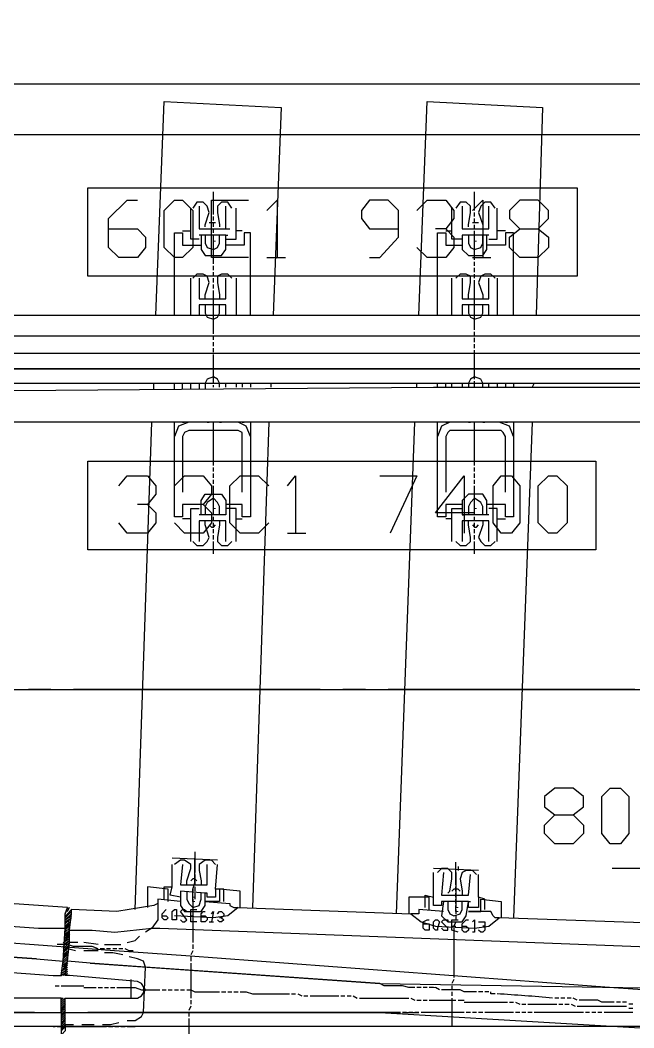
# Model space of a CAD drawing. Header units: millimetres. Extents: x -45 to 90, y -17 to 16.
# Drawn here: x 35.472 to 36.84, y -0.754 to 1.492 of the extents above; entities that cross this region are included whole.
import ezdxf

# ---------------------------------------------------------------- set-up
doc = ezdxf.new("R2010")
doc.units = ezdxf.units.MM
doc.layers.add('PDF_Geometry', color=7, linetype='Continuous')

msp = doc.modelspace()

# ---------------------------------------------------------------- linework, layer by layer
at = {"color": 5}
msp.add_line((0, 1.35), (53.4325, 1.35), dxfattribs=at)
at = {"color": 2}
for p, q in [((0, 0.75), (53.4325, 0.75)), ((0, 0), (53.4325, 0)), ((0, 0), (42.783, 0)), ((0, -0.75), (53.4325, -0.75))]:
    msp.add_line(p, q, dxfattribs=at)
at = {"color": 6}
msp.add_lwpolyline([(29.1661, -1.3506), (29.1986, 0.45), (32.6939, 0.2287), (32.6939, 1.2372), (41.2932, 1.2372), (41.2932, 0), (45.2746, 0), (45.1993, -2.1005), (41.2248, -1.7678), (41.1144, -3.1159), (32.554, -2.4665), (32.6324, -1.35)], close=True, dxfattribs=at)
at = {"color": 2}
for radius in [500.8082, 500.0582, 499.3082]:
    msp.add_arc((-0.8299, -500.0575), radius, 85.235272, 89.904911, dxfattribs=at)
at = {"layer": 'PDF_Geometry', "lineweight": 25}
for points in [[(32.6618, -0.7197), (35.504, -0.7197), (32.6618, -0.7197), (32.6023, -0.7197), (32.6023, 1.7282)], [(35.7745, 0.8343), (35.7928, 1.3111), (36.0541, 1.2973), (36.0358, 0.8343)], [(36.3612, 0.8343), (36.3796, 1.3111), (36.6363, 1.2973), (36.6225, 0.8343)], [(35.9028, 1.0589), (35.9028, 1.0727), (35.9028, 1.0864), (35.9028, 1.1002), (35.9028, 1.1094)], [(36.485, 1.0681), (36.485, 1.0819), (36.485, 1.0956), (36.485, 1.1094)], [(35.669, 1.0268), (35.7332, 1.0268), (35.7515, 1.0085), (35.7515, 0.9856), (35.7332, 0.9627), (35.692, 0.9627), (35.669, 0.9856), (35.669, 1.0498), (35.7103, 1.091), (35.7332, 1.091)], [(35.8845, 1.0314), (35.8845, 1.036), (35.8937, 1.0635), (35.8891, 1.0773), (35.8799, 1.0864), (35.8661, 1.0864), (35.857, 1.0727)], [(35.9808, 0.9627), (35.8982, 0.9627), (35.8982, 1.091), (35.9808, 1.091)], [(35.9441, 1.0727), (35.9349, 1.0864), (35.9212, 1.0864), (35.912, 1.0773), (35.912, 1.0635), (35.9164, 1.036), (35.9164, 1.0314)], [(36.022, 1.0681), (36.0449, 1.091), (36.0449, 0.9627)], [(36.2512, 0.9627), (36.2741, 0.9627), (36.3154, 1.0085), (36.3154, 1.0681), (36.2925, 1.091), (36.2512, 1.091), (36.2329, 1.0681), (36.2329, 1.0498), (36.2512, 1.0268), (36.3154, 1.0268)], [(36.3566, 1.0681), (36.3796, 1.091), (36.4208, 1.091), (36.4392, 1.0681), (36.4392, 1.0498), (36.4208, 1.0268), (36.3979, 1.0268)], [(36.4713, 1.0314), (36.4713, 1.036), (36.4758, 1.0635), (36.4758, 1.0773), (36.4667, 1.0864), (36.4529, 1.0864), (36.4437, 1.0727)], [(36.4804, 1.0681), (36.5033, 1.091), (36.5033, 0.9627)], [(36.5308, 1.0727), (36.5217, 1.0864), (36.5079, 1.0864), (36.4988, 1.0773), (36.4942, 1.0635), (36.5033, 1.036), (36.5033, 1.0314)], [(36.6271, 1.0268), (36.65, 1.0085), (36.65, 0.9856), (36.6271, 0.9627), (36.5859, 0.9627), (36.5629, 0.9856), (36.5629, 1.0085), (36.5859, 1.0268), (36.6271, 1.0268), (36.65, 1.0498), (36.65, 1.0681), (36.6271, 1.091), (36.5859, 1.091), (36.5629, 1.0681), (36.5629, 1.0498), (36.5859, 1.0268)], [(35.8341, 1.0223), (35.8524, 1.0223), (35.8524, 1.0727)], [(35.8707, 1.0773), (35.8707, 1.0268), (35.9303, 1.0268), (35.9303, 1.0773)], [(35.967, 1.0223), (35.9532, 1.0223), (35.9532, 1.0727)], [(36.4208, 1.0223), (36.4346, 1.0223), (36.4346, 1.0727)], [(36.4575, 1.0773), (36.4575, 1.0268), (36.5171, 1.0268), (36.5171, 1.0773)], [(36.485, 1.0545), (36.485, 1.0635)], [(36.5538, 1.0223), (36.5354, 1.0223), (36.5354, 1.0727)], [(35.9074, 1.0406), (35.9028, 1.0406), (35.8982, 1.0406), (35.8937, 1.0406)], [(35.9028, 1.0452), (35.9028, 1.0545)], [(35.9028, 1.0314), (35.9028, 1.0406)], [(36.4942, 1.0406), (36.4894, 1.0406), (36.485, 1.0406), (36.4804, 1.0406)], [(36.485, 1.0406), (36.485, 1.0498)], [(36.485, 1.0268), (36.485, 1.036)], [(35.8157, 0.8343), (35.8157, 1.0177), (35.8341, 1.0177), (35.8341, 0.9902), (35.8753, 0.9902)], [(35.8707, 1.0039), (35.8524, 1.0039), (35.8524, 1.0223)], [(35.8753, 1.0131), (35.8753, 0.981), (35.8845, 0.9672), (35.9212, 0.9672), (35.9303, 0.981), (35.9303, 1.0131), (35.8753, 1.0131), (35.8707, 1.0131)], [(35.8845, 1.0131), (35.8845, 0.9948), (35.8891, 0.9856), (35.9028, 0.981), (35.912, 0.9856), (35.9164, 0.9948), (35.9164, 1.0131)], [(35.8982, 1.0268), (35.9395, 1.0268)], [(35.9028, 1.0177), (35.9028, 1.0268)], [(35.9028, 0.9489), (35.9028, 0.9581), (35.9028, 0.9627), (35.9028, 0.9718), (35.9028, 0.9764), (35.9028, 0.9856), (35.9028, 0.9902), (35.9028, 0.9993), (35.9028, 1.0039), (35.9028, 1.0131)], [(35.9303, 1.0039), (35.9532, 1.0039), (35.9532, 1.0223)], [(35.9853, 0.8343), (35.9853, 1.0177), (35.9716, 1.0177), (35.9716, 0.9902), (35.9303, 0.9902)], [(35.9303, 1.0131), (35.9349, 1.0131)], [(36.4208, 1.0268), (36.4392, 1.0085), (36.4392, 0.9856), (36.4208, 0.9627), (36.3796, 0.9627), (36.3566, 0.9856)], [(36.4025, 0.8343), (36.4025, 1.0177), (36.4208, 1.0177), (36.4208, 0.9902), (36.4575, 0.9902)], [(36.4575, 1.0039), (36.4346, 1.0039), (36.4346, 1.0223)], [(36.4713, 1.0131), (36.4713, 0.9948), (36.4758, 0.9856), (36.485, 0.981), (36.4988, 0.9856), (36.5033, 0.9948), (36.5033, 1.0131)], [(36.485, 0.9581), (36.485, 0.9672), (36.485, 0.9718), (36.485, 0.981), (36.485, 0.9856), (36.485, 0.9948), (36.485, 0.9993), (36.485, 1.0085), (36.485, 1.0131), (36.485, 1.0223)], [(36.5721, 0.8343), (36.5721, 1.0177), (36.5538, 1.0177), (36.5538, 0.9902), (36.5125, 0.9902)], [(36.5171, 1.0131), (36.5125, 1.0131)], [(36.5171, 1.0039), (36.5354, 1.0039), (36.5354, 1.0223)], [(35.9028, 0.9352), (35.9028, 0.9443)], [(36.022, 0.9627), (36.0633, 0.9627)], [(36.4804, 0.9627), (36.5217, 0.9627)], [(36.485, 0.9443), (36.485, 0.9535)], [(35.8845, 0.871), (35.8845, 0.8802), (35.8937, 0.9077), (35.8891, 0.9214), (35.8799, 0.926), (35.8661, 0.926), (35.857, 0.9168)], [(35.9028, 0.9214), (35.9028, 0.9306)], [(35.9441, 0.9168), (35.9349, 0.926), (35.9212, 0.926), (35.912, 0.9214), (35.912, 0.9077), (35.9164, 0.8802), (35.9164, 0.871)], [(36.4713, 0.871), (36.4713, 0.8802), (36.4758, 0.9077), (36.4758, 0.9214), (36.4667, 0.926), (36.4529, 0.926), (36.4437, 0.9168)], [(36.485, 0.9306), (36.485, 0.9399)], [(36.485, 0.9168), (36.485, 0.926)], [(36.5308, 0.9168), (36.5217, 0.926), (36.5079, 0.926), (36.4988, 0.9214), (36.4942, 0.9077), (36.5033, 0.8802), (36.5033, 0.871)], [(35.8524, 0.8343), (35.8524, 0.9168)], [(35.8707, 0.9168), (35.8707, 0.871), (35.9303, 0.871), (35.9303, 0.9168)], [(35.9028, 0.9077), (35.9028, 0.9168)], [(35.9028, 0.8939), (35.9028, 0.9031)], [(35.9532, 0.9168), (35.9532, 0.8343)], [(36.4346, 0.8343), (36.4346, 0.9168)], [(36.4575, 0.9168), (36.4575, 0.871), (36.5171, 0.871), (36.5171, 0.9168)], [(36.485, 0.8022), (36.485, 0.816), (36.485, 0.8297), (36.485, 0.8435), (36.485, 0.8572), (36.485, 0.871), (36.485, 0.8847), (36.485, 0.8985), (36.485, 0.9122)], [(36.5354, 0.9168), (36.5354, 0.8343)], [(35.9028, 0.7931), (35.9028, 0.8068), (35.9028, 0.8206), (35.9028, 0.8343), (35.9028, 0.8481), (35.9028, 0.8618), (35.9028, 0.8756), (35.9028, 0.8893)], [(35.9303, 0.8343), (35.9303, 0.8572), (35.8707, 0.8572), (35.8707, 0.8343)], [(35.8845, 0.8572), (35.8845, 0.8389), (35.8891, 0.8297), (35.9028, 0.8253), (35.912, 0.8297), (35.9164, 0.8389), (35.9164, 0.8572)], [(36.5171, 0.8343), (36.5171, 0.8572), (36.4575, 0.8572), (36.4575, 0.8343)], [(36.4713, 0.8572), (36.4713, 0.8389), (36.4758, 0.8297), (36.485, 0.8253), (36.4988, 0.8297), (36.5033, 0.8389), (36.5033, 0.8572)], [(32.9873, 0.8343), (40.7849, 0.8343), (41.0966, 0.8343)], [(32.5931, 0.7151), (18.6069, 0.7151), (18.6069, 0.7885), (32.5931, 0.7885), (32.6527, 0.7885), (32.7123, 0.7885), (40.7849, 0.7885), (41.9722, 0.7885)], [(35.9028, 0.7793), (35.9028, 0.7885)], [(36.485, 0.7885), (36.485, 0.7976)], [(35.9028, 0.7655), (35.9028, 0.7747)], [(36.485, 0.7747), (36.485, 0.7839)], [(36.485, 0.761), (36.485, 0.7701)], [(35.9028, 0.7518), (35.9028, 0.761)], [(35.9028, 0.683), (35.9028, 0.6922), (35.9028, 0.6968), (35.9028, 0.706), (35.9028, 0.7107), (35.9028, 0.7197), (35.9028, 0.7243), (35.9028, 0.7335), (35.9028, 0.738), (35.9028, 0.7472)], [(36.485, 0.6922), (36.485, 0.7014), (36.485, 0.706), (36.485, 0.7151), (36.485, 0.7197), (36.485, 0.7289), (36.485, 0.7335), (36.485, 0.7426), (36.485, 0.7472), (36.485, 0.7564)], [(35.9164, 0.6739), (35.9164, 0.683), (35.912, 0.6922), (35.9028, 0.6968), (35.8891, 0.6922), (35.8845, 0.683), (35.8845, 0.6693)], [(36.5033, 0.6739), (36.5033, 0.683), (36.4988, 0.6922), (36.485, 0.6968), (36.4758, 0.6922), (36.4713, 0.683), (36.4713, 0.6739)], [(32.9873, 0.683), (40.7849, 0.683), (41.0966, 0.683)], [(35.7699, 0.6693), (35.7699, 0.683)], [(35.8157, 0.6693), (35.8157, 0.683)], [(35.8341, 0.6693), (35.8341, 0.683)], [(35.8524, 0.6693), (35.8524, 0.683)], [(35.8707, 0.683), (35.8707, 0.6693)], [(35.9028, 0.6739), (35.9028, 0.6784)], [(35.9303, 0.6739), (35.9303, 0.683)], [(35.9532, 0.683), (35.9532, 0.6739)], [(35.967, 0.683), (35.967, 0.6739)], [(35.9853, 0.683), (35.9853, 0.6739)], [(36.031, 0.683), (36.031, 0.6739)], [(36.3566, 0.6739), (36.3566, 0.683)], [(36.4025, 0.6739), (36.4025, 0.683)], [(36.4208, 0.6739), (36.4208, 0.683)], [(36.4346, 0.6739), (36.4346, 0.683)], [(36.4575, 0.683), (36.4575, 0.6739)], [(36.485, 0.6739), (36.485, 0.6876)], [(36.5171, 0.6739), (36.5171, 0.683)], [(36.5354, 0.683), (36.5354, 0.6739)], [(36.5538, 0.683), (36.5538, 0.6739)], [(36.5721, 0.683), (36.5721, 0.6739)], [(36.6179, 0.683), (36.6134, 0.6739)], [(35.7286, -0.4905), (35.7653, 0.5961)], [(35.8753, 0.4126), (35.8341, 0.4126), (35.8341, 0.3851), (35.8157, 0.3851), (35.8157, 0.5961)], [(35.9853, 0.5638), (35.9762, 0.5868), (35.9578, 0.5961), (35.8478, 0.5961), (35.8249, 0.5868), (35.8157, 0.5638)], [(35.8341, 0.5961), (35.8386, 0.5961)], [(35.8891, 0.5961), (35.8937, 0.5961)], [(35.9028, 0.4997), (35.9028, 0.5134), (35.9028, 0.5272), (35.9028, 0.5409), (35.9028, 0.5547), (35.9028, 0.5684), (35.9028, 0.5822), (35.9028, 0.5961)], [(35.9164, 0.5961), (35.9212, 0.5961)], [(35.9853, 0.5961), (35.9853, 0.3851), (35.967, 0.3851), (35.967, 0.4126), (35.9303, 0.4126)], [(35.967, 0.5961), (35.9716, 0.5961)], [(36.0266, 0.5961), (35.9899, -0.4859)], [(36.3108, -0.4997), (36.3521, 0.5961)], [(36.4575, 0.4126), (36.4208, 0.4126), (36.4208, 0.3851), (36.4025, 0.3851), (36.4025, 0.5961)], [(36.5721, 0.5638), (36.5629, 0.5868), (36.54, 0.5961), (36.43, 0.5961), (36.4117, 0.5868), (36.4025, 0.5638)], [(36.4208, 0.5961), (36.4254, 0.5961)], [(36.4713, 0.5961), (36.4758, 0.5961)], [(36.485, 0.4997), (36.485, 0.5134), (36.485, 0.5272), (36.485, 0.5409), (36.485, 0.5547), (36.485, 0.5684), (36.485, 0.5822), (36.485, 0.5961)], [(36.5033, 0.5961), (36.5079, 0.5961)], [(36.5721, 0.5961), (36.5721, 0.3851), (36.5538, 0.3851), (36.5538, 0.4126), (36.5125, 0.4126)], [(36.5538, 0.5961), (36.5584, 0.5961)], [(36.6134, 0.5961), (36.5721, -0.5088)], [(35.967, 0.4401), (35.967, 0.5638), (35.967, 0.573), (35.9578, 0.5776), (35.8478, 0.5776), (35.8386, 0.573), (35.8341, 0.5638), (35.8341, 0.4401)], [(36.5538, 0.4401), (36.5538, 0.5638), (36.5492, 0.573), (36.5446, 0.5776), (36.43, 0.5776), (36.4254, 0.573), (36.4208, 0.5638), (36.4208, 0.4401)], [(35.9028, 0.4859), (35.9028, 0.4951)], [(36.485, 0.4859), (36.485, 0.4951)], [(35.692, 0.4538), (35.7103, 0.4767), (35.7561, 0.4767), (35.7745, 0.4538), (35.7745, 0.4355), (35.7561, 0.4126), (35.7332, 0.4126)], [(35.8157, 0.4538), (35.8386, 0.4767), (35.8799, 0.4767), (35.8982, 0.4538), (35.8982, 0.4355), (35.8799, 0.4126), (35.857, 0.4126)], [(35.9028, 0.4722), (35.9028, 0.4815)], [(36.0266, 0.3713), (36.0037, 0.3484), (35.9624, 0.3484), (35.9395, 0.3713), (35.9395, 0.4538), (35.9624, 0.4767), (36.0037, 0.4767), (36.0266, 0.4538)], [(36.0678, 0.4538), (36.0862, 0.4767), (36.0862, 0.3484)], [(36.2741, 0.4767), (36.3566, 0.4767), (36.2971, 0.3484)], [(36.485, 0.3942), (36.3979, 0.3942), (36.4621, 0.4767), (36.4621, 0.3484)], [(36.485, 0.4722), (36.485, 0.4815)], [(35.9028, 0.4584), (35.9028, 0.4676)], [(35.9028, 0.3897), (35.9028, 0.3988), (35.9028, 0.4034), (35.9028, 0.4126), (35.9028, 0.4172), (35.9028, 0.4263), (35.9028, 0.4309), (35.9028, 0.4401), (35.9028, 0.4447), (35.9028, 0.4538)], [(36.485, 0.4584), (36.485, 0.4676)], [(36.485, 0.3897), (36.485, 0.3988), (36.485, 0.4034), (36.485, 0.4126), (36.485, 0.4172), (36.485, 0.4263), (36.485, 0.4309), (36.485, 0.4401), (36.485, 0.4447), (36.485, 0.4538)], [(35.8753, 0.3897), (35.8753, 0.4217), (35.8845, 0.4355), (35.9212, 0.4355), (35.9303, 0.4217), (35.9303, 0.3897), (35.8753, 0.3897), (35.8707, 0.3897)], [(36.5125, 0.3897), (36.5125, 0.4217), (36.5033, 0.4355), (36.4713, 0.4355), (36.4575, 0.4217), (36.4575, 0.3897)], [(35.7561, 0.4126), (35.7745, 0.3942), (35.7745, 0.3713), (35.7561, 0.3484), (35.7103, 0.3484), (35.692, 0.3713)], [(35.8799, 0.4126), (35.8982, 0.3942), (35.8982, 0.3713), (35.8799, 0.3484), (35.8386, 0.3484), (35.8157, 0.3713)], [(35.9164, 0.3897), (35.9164, 0.408), (35.912, 0.4172), (35.9028, 0.4263), (35.8891, 0.4172), (35.8845, 0.408), (35.8845, 0.3897)], [(36.5033, 0.3897), (36.5033, 0.408), (36.4988, 0.4172), (36.485, 0.4263), (36.4758, 0.4172), (36.4713, 0.408), (36.4713, 0.3897)], [(35.8524, 0.3805), (35.8524, 0.4034), (35.8707, 0.4034)], [(35.9028, 0.3759), (35.9028, 0.3851)], [(35.9532, 0.3805), (35.9532, 0.4034), (35.9303, 0.4034)], [(36.4346, 0.3805), (36.4346, 0.4034), (36.4575, 0.4034)], [(36.5171, 0.3897), (36.5125, 0.3897), (36.4575, 0.3897), (36.4621, 0.3897)], [(36.485, 0.3759), (36.485, 0.3851)], [(36.5354, 0.3805), (36.5354, 0.4034), (36.5171, 0.4034)], [(35.8524, 0.3301), (35.8524, 0.3805), (35.8341, 0.3805)], [(35.857, 0.3301), (35.8661, 0.3209), (35.8799, 0.3209), (35.8891, 0.3301), (35.8937, 0.3392), (35.8845, 0.3669), (35.8845, 0.3759)], [(35.9303, 0.3301), (35.9303, 0.3759), (35.8707, 0.3759), (35.8707, 0.3301)], [(35.8937, 0.3669), (35.8982, 0.3621), (35.9028, 0.3621), (35.9074, 0.3669)], [(35.9028, 0.3621), (35.9028, 0.3713)], [(35.9164, 0.3759), (35.9164, 0.3669), (35.912, 0.3392), (35.912, 0.3301), (35.9212, 0.3209), (35.9349, 0.3209), (35.9441, 0.3301)], [(35.9532, 0.3301), (35.9532, 0.3805), (35.967, 0.3805)], [(36.4346, 0.3301), (36.4346, 0.3805), (36.4208, 0.3805)], [(36.4437, 0.3301), (36.4529, 0.3209), (36.4667, 0.3209), (36.4758, 0.3301), (36.4758, 0.3392), (36.4713, 0.3669), (36.4713, 0.3759)], [(36.5171, 0.3301), (36.5171, 0.3759), (36.4575, 0.3759), (36.4575, 0.3301)], [(36.4804, 0.3669), (36.485, 0.3621), (36.4894, 0.3621), (36.4942, 0.3669)], [(36.485, 0.3621), (36.485, 0.3713)], [(36.5033, 0.3759), (36.5033, 0.3669), (36.4942, 0.3392), (36.4988, 0.3301), (36.5079, 0.3209), (36.5217, 0.3209), (36.5308, 0.3301)], [(36.5354, 0.3301), (36.5354, 0.3805), (36.5538, 0.3805)], [(35.9028, 0.3484), (35.9028, 0.3576)], [(35.9028, 0.3346), (35.9028, 0.3438)], [(36.0678, 0.3484), (36.1091, 0.3484)], [(36.485, 0.3484), (36.485, 0.3576)], [(36.485, 0.3346), (36.485, 0.3438)], [(35.9028, 0.3026), (35.9028, 0.3163), (35.9028, 0.3301)], [(36.485, 0.3026), (36.485, 0.3163), (36.485, 0.3301)], [(35.5407, 0), (35.4903, 0)], [(36.1412, 0), (35.5911, 0)], [(36.242, 0), (36.1916, 0)], [(36.8426, 0), (36.2925, 0)], [(36.705, -0.2796), (36.728, -0.3026), (36.728, -0.3207), (36.705, -0.3438), (36.6638, -0.3438), (36.6409, -0.3207), (36.6409, -0.3026), (36.6638, -0.2796), (36.705, -0.2796), (36.728, -0.2613), (36.728, -0.2384), (36.705, -0.22), (36.6638, -0.22), (36.6409, -0.2384), (36.6409, -0.2613), (36.6638, -0.2796)], [(32.6206, -0.3255), (32.6756, -0.3301), (35.5132, -0.5318), (35.5726, -0.5318), (35.5819, -0.518), (35.5726, -0.5272)], [(35.912, -0.3805), (35.8111, -0.3759)], [(35.8432, -0.4353), (35.8432, -0.4263), (35.8524, -0.3988), (35.8524, -0.3897), (35.8386, -0.3805), (35.8295, -0.3805), (35.8157, -0.3897)], [(35.857, -0.4722), (35.857, -0.4584), (35.857, -0.4447), (35.8616, -0.4309), (35.8616, -0.4172), (35.8616, -0.4034), (35.8616, -0.3897), (35.8616, -0.3759)], [(35.8616, -0.3621), (35.8616, -0.3713), (35.8616, -0.3805), (35.8616, -0.3851), (35.8616, -0.3942), (35.8616, -0.3988), (35.8616, -0.408)], [(35.9074, -0.3897), (35.8982, -0.3805), (35.8845, -0.3805), (35.8707, -0.3897), (35.8707, -0.4034), (35.8753, -0.4263), (35.8753, -0.4353)], [(35.5086, -0.6005), (32.671, -0.4034), (35.5086, -0.6005), (35.5682, -0.6051), (35.5773, -0.5959)], [(35.7928, -0.4676), (35.7928, -0.4401), (35.8111, -0.4401), (35.8111, -0.3897)], [(35.8341, -0.3897), (35.8295, -0.4353), (35.8891, -0.4353), (35.8891, -0.3897)], [(35.9257, -0.4722), (35.9257, -0.4447), (35.9074, -0.4447), (35.912, -0.3897)], [(36.4942, -0.4034), (36.3933, -0.3988)], [(36.4254, -0.4538), (36.43, -0.4492), (36.4346, -0.4217), (36.4346, -0.408), (36.4254, -0.3988), (36.4117, -0.3988), (36.4025, -0.408)], [(36.4437, -0.4353), (36.4437, -0.4263), (36.4437, -0.4217), (36.4437, -0.4126), (36.4437, -0.408), (36.4437, -0.3988), (36.4437, -0.3942), (36.4437, -0.3851)], [(36.4483, -0.3942), (36.4483, -0.4034)], [(36.4894, -0.4126), (36.4804, -0.4034), (36.4667, -0.4034), (36.4575, -0.408), (36.4529, -0.4217), (36.4575, -0.4492), (36.4575, -0.4584)], [(36.893, -0.3988), (36.7921, -0.3988)], [(35.8661, -0.4263), (35.8616, -0.4217), (35.857, -0.4217), (35.8524, -0.4263)], [(35.8616, -0.4126), (35.8616, -0.4217)], [(35.8616, -0.4263), (35.8616, -0.4353)], [(36.3748, -0.4859), (36.3748, -0.4584), (36.3933, -0.463), (36.3933, -0.408)], [(36.4162, -0.408), (36.4117, -0.4584), (36.4713, -0.4584), (36.4758, -0.4126)], [(36.4437, -0.408), (36.4437, -0.4172), (36.4437, -0.4217), (36.4437, -0.4309), (36.4437, -0.4353), (36.4437, -0.4447), (36.4437, -0.4492), (36.4437, -0.4584), (36.4437, -0.463), (36.4437, -0.4722), (36.4437, -0.4767), (36.4437, -0.4859)], [(36.5079, -0.4905), (36.5079, -0.4676), (36.4942, -0.463), (36.4942, -0.4126)], [(35.8018, -0.4722), (35.8018, -0.4447), (35.7561, -0.4401), (35.7561, -0.4859)], [(35.8295, -0.4492), (35.8295, -0.463), (35.8066, -0.4584), (35.8111, -0.4401)], [(35.8432, -0.4492), (35.8432, -0.4676), (35.8478, -0.4767), (35.857, -0.4859), (35.8707, -0.4813), (35.8753, -0.4676), (35.8753, -0.4538)], [(35.857, -0.4447), (35.857, -0.4492)], [(35.8616, -0.4401), (35.8616, -0.4492)], [(35.9624, -0.4859), (35.9624, -0.4492), (35.9164, -0.4447), (35.9164, -0.4722), (35.8845, -0.4722), (35.9395, -0.4767), (35.9395, -0.4813), (35.9487, -0.4859), (35.9578, -0.4859), (36.3429, -0.4997)], [(35.9074, -0.4447), (35.9074, -0.463), (35.8891, -0.463), (35.8891, -0.4538), (35.8845, -0.4538)], [(36.4529, -0.4492), (36.4483, -0.4447), (36.4392, -0.4447), (36.4346, -0.4492)], [(36.4437, -0.4492), (36.4437, -0.4401)], [(35.5773, -0.4951), (35.5819, -0.4859), (35.5773, -0.4905), (35.5773, -0.4859), (35.3069, -0.4676)], [(35.8295, -0.4722), (35.779, -0.4676), (35.779, -0.4722), (35.779, -0.5134), (35.7653, -0.5318), (35.7515, -0.5409)], [(35.857, -0.4676), (35.857, -0.4813), (35.857, -0.4951), (35.857, -0.5088), (35.857, -0.5226), (35.857, -0.5363), (35.857, -0.5499), (35.857, -0.5638)], [(35.8616, -0.4538), (35.8616, -0.4676)], [(36.3842, -0.4905), (36.3842, -0.463), (36.3383, -0.463), (36.3383, -0.4997)], [(36.4162, -0.4722), (36.4117, -0.5043), (36.4254, -0.518), (36.4575, -0.518), (36.4667, -0.5043), (36.4713, -0.4722), (36.4162, -0.4722), (36.4117, -0.4722), (36.4117, -0.4813), (36.3933, -0.4813), (36.3933, -0.463)], [(36.4437, -0.463), (36.4437, -0.4538)], [(36.4437, -0.4767), (36.4437, -0.4676), (36.4437, -0.4722)], [(36.4942, -0.463), (36.4942, -0.4859), (36.4713, -0.4859), (36.4713, -0.4722), (36.4758, -0.4722)], [(36.9984, -0.5134), (36.9478, -0.5134), (36.9434, -0.518), (36.9342, -0.5226), (36.9251, -0.5226), (36.54, -0.5088), (36.5308, -0.5088), (36.5263, -0.5043), (36.5217, -0.4951), (36.4713, -0.4951), (36.4988, -0.4951), (36.4988, -0.4676), (36.5446, -0.4722), (36.5446, -0.5088)], [(35.6003, -0.5638), (35.5819, -0.5638), (35.5819, -0.5363), (35.5865, -0.4997), (35.5865, -0.4905), (35.5773, -0.4997)], [(35.779, -0.4722), (35.779, -0.4767), (35.7699, -0.4813), (35.6872, -0.4951), (35.5865, -0.4905)], [(35.7882, -0.5043), (35.7974, -0.5043), (35.8018, -0.5088), (35.7974, -0.5134), (35.7928, -0.5134), (35.7882, -0.5088), (35.7882, -0.4997), (35.7974, -0.4905)], [(35.9578, -0.4859), (35.9349, -0.5043), (35.9028, -0.5088), (35.8157, -0.5043)], [(35.8295, -0.5134), (35.8341, -0.518), (35.8386, -0.518), (35.8432, -0.5134), (35.8295, -0.4951), (35.8341, -0.4905), (35.8386, -0.4905), (35.8432, -0.4951)], [(35.8661, -0.518), (35.8524, -0.518), (35.8524, -0.4905), (35.8661, -0.4905)], [(36.4162, -0.4951), (36.3612, -0.4905), (36.3612, -0.4997), (36.3521, -0.4997), (36.3429, -0.4997), (36.3658, -0.518), (36.3979, -0.5272), (36.485, -0.5318), (36.5171, -0.5272), (36.54, -0.5088)], [(36.4254, -0.4722), (36.4254, -0.4905), (36.43, -0.4997), (36.4392, -0.5043), (36.4529, -0.4997), (36.4575, -0.4905), (36.4575, -0.4722)], [(36.4437, -0.4951), (36.4437, -0.4813)], [(36.4437, -0.4905), (36.4437, -0.4997)], [(34.1334, -0.5134), (34.1288, -0.5363), (34.1058, -0.5318), (34.1013, -0.5318), (35.5453, -0.6372), (35.5636, -0.6372), (35.5682, -0.6051), (35.5726, -0.5318), (35.5726, -0.4997)], [(35.5726, -0.5043), (35.5865, -0.4951), (35.5726, -0.5088)], [(35.5865, -0.4997), (35.5726, -0.5134), (35.5865, -0.5043)], [(35.5726, -0.518), (35.5865, -0.5088)], [(35.5726, -0.5226), (35.5819, -0.5134)], [(35.8524, -0.5043), (35.857, -0.5043)], [(35.8753, -0.5043), (35.8845, -0.5043), (35.8891, -0.5088), (35.8891, -0.5134), (35.8845, -0.518), (35.8753, -0.518), (35.8753, -0.5134), (35.8753, -0.4997), (35.8799, -0.4951), (35.8845, -0.4951)], [(35.8982, -0.4997), (35.9028, -0.4951), (35.8982, -0.518)], [(35.912, -0.4997), (35.9164, -0.4951), (35.9212, -0.4951), (35.9257, -0.4997), (35.9257, -0.5043), (35.9212, -0.5088), (35.9164, -0.5088)], [(35.9212, -0.5088), (35.9257, -0.5134), (35.9212, -0.518), (35.9164, -0.518), (35.912, -0.5134)], [(36.3704, -0.5226), (36.3842, -0.5226), (36.3842, -0.5272), (36.3842, -0.5318), (36.3842, -0.5363), (36.3748, -0.5363), (36.3704, -0.5318), (36.3704, -0.518), (36.3796, -0.5134), (36.3842, -0.5134)], [(36.4117, -0.5318), (36.4162, -0.5363), (36.4254, -0.5363), (36.4254, -0.5318), (36.4117, -0.518), (36.4162, -0.5134), (36.4254, -0.5134), (36.4254, -0.518)], [(36.4483, -0.5409), (36.4346, -0.5363), (36.4346, -0.5134), (36.4483, -0.5134)], [(36.4437, -0.5043), (36.4437, -0.5134)], [(36.4575, -0.5272), (36.4667, -0.5272), (36.4713, -0.5318), (36.4713, -0.5363), (36.4667, -0.5409), (36.4621, -0.5409), (36.4575, -0.5363), (36.4575, -0.5226), (36.4667, -0.5134), (36.4713, -0.5134)], [(36.4804, -0.518), (36.485, -0.5134), (36.485, -0.5409), (36.4804, -0.5409)], [(35.5819, -0.5226), (35.5726, -0.5363), (35.5819, -0.5272)], [(35.5726, -0.5409), (35.5819, -0.5318)], [(35.5726, -0.5455), (35.5819, -0.5363), (35.5726, -0.5499)], [(35.5819, -0.5363), (35.6324, -0.5363), (35.6828, -0.5409), (35.7653, -0.5318), (35.7836, -0.5318), (37.709, -0.6051), (39.648, -0.6051), (39.648, -0.6372), (39.5243, -0.6464), (39.4784, -0.6509), (39.4509, -0.6509), (37.5439, -0.6739), (37.5394, -0.6739)], [(35.8937, -0.518), (35.9028, -0.518)], [(36.4346, -0.5272), (36.4437, -0.5272)], [(36.4437, -0.518), (36.4392, -0.5272)], [(36.4392, -0.5318), (36.4392, -0.5455), (36.4392, -0.5593), (36.4392, -0.573), (36.4392, -0.5868), (36.4392, -0.6005), (36.4392, -0.6143), (36.4392, -0.628), (36.4392, -0.6418)], [(36.4942, -0.518), (36.4988, -0.518), (36.5079, -0.518), (36.5079, -0.5226), (36.5079, -0.5272), (36.5033, -0.5272)], [(36.5079, -0.5272), (36.5079, -0.5318), (36.5079, -0.5363), (36.5033, -0.5409), (36.4988, -0.5409), (36.4942, -0.5363)], [(35.5682, -0.5638), (35.5819, -0.5547)], [(35.5682, -0.5684), (35.5819, -0.5593), (35.5682, -0.573)], [(35.5726, -0.5547), (35.5819, -0.5409)], [(35.5819, -0.5455), (35.5726, -0.5593), (35.5819, -0.5499)], [(35.7103, -0.5638), (35.7286, -0.5593), (35.7378, -0.5499)], [(35.6461, -0.5776), (35.6324, -0.573), (35.6186, -0.573), (35.6049, -0.573), (35.5911, -0.573), (35.5773, -0.5684), (35.5636, -0.5684), (35.5544, -0.5684)], [(35.5726, -0.7472), (35.5726, -0.6876), (35.5819, -0.6876), (35.7332, -0.6876), (35.7424, -0.683), (35.7515, -0.6693), (35.7424, -0.6555), (35.7332, -0.6509), (35.5819, -0.6372), (35.5726, -0.6372), (35.5773, -0.6051), (35.5819, -0.5638), (35.5682, -0.5776)], [(35.5819, -0.5684), (35.5682, -0.5822), (35.5819, -0.573)], [(35.5957, -0.5822), (35.5773, -0.5776), (35.5682, -0.5868)], [(35.5682, -0.5914), (35.5773, -0.5822), (35.5682, -0.5959)], [(35.6461, -0.5684), (35.614, -0.5638)], [(35.6461, -0.5822), (35.614, -0.5822)], [(35.6599, -0.5776), (35.6507, -0.5776)], [(35.6599, -0.5684), (35.6782, -0.5684), (35.6965, -0.5684)], [(35.6736, -0.5776), (35.6644, -0.5776)], [(35.6872, -0.5776), (35.6782, -0.5776)], [(35.7011, -0.5776), (35.692, -0.5776)], [(35.724, -0.5822), (35.7195, -0.5822), (35.7149, -0.5822), (35.7057, -0.5776)], [(35.857, -0.5822), (35.8524, -0.5914)], [(35.857, -0.5684), (35.857, -0.5776)], [(35.5773, -0.5868), (35.5682, -0.6005), (35.5773, -0.5914)], [(35.5682, -0.6097), (35.5773, -0.6005)], [(35.5682, -0.6143), (35.5773, -0.6051), (35.5682, -0.6189)], [(35.6278, -0.6097), (35.5773, -0.6051)], [(35.7011, -0.5914), (35.6782, -0.5868), (35.6599, -0.5868)], [(35.7103, -0.738), (35.7286, -0.738), (35.7424, -0.7289), (35.747, -0.7197), (35.7515, -0.6189), (35.747, -0.6051), (35.7332, -0.6005), (35.7149, -0.5959)], [(35.8524, -0.5959), (35.8524, -0.6051)], [(35.5636, -0.628), (35.5773, -0.6189)], [(35.5636, -0.6326), (35.5773, -0.6234)], [(35.5636, -0.6372), (35.5773, -0.628), (35.5682, -0.6372)], [(35.5773, -0.6097), (35.5682, -0.6234), (35.5773, -0.6143)], [(36.3521, -0.6645), (36.3383, -0.6645), (36.3246, -0.6601), (36.3108, -0.6601), (36.2971, -0.6601), (36.2833, -0.6601), (36.2741, -0.6555), (35.7515, -0.6189), (35.6278, -0.6097), (36.2741, -0.6555), (37.1314, -0.6693), (37.1818, -0.6418), (37.1818, -0.6693)], [(35.8524, -0.6097), (35.8524, -0.6189), (35.8524, -0.6234), (35.8524, -0.6326), (35.8524, -0.6372), (35.8524, -0.6464), (35.8524, -0.6509), (35.8524, -0.6601), (35.8524, -0.6645), (35.8524, -0.6739), (35.8524, -0.6784), (35.8524, -0.6876)], [(35.5773, -0.6326), (35.5726, -0.6372)], [(35.7195, -0.6876), (35.7195, -0.6464)], [(36.4392, -0.6464), (36.4346, -0.6555)], [(35.5498, -0.6601), (35.559, -0.6601)], [(35.5636, -0.6601), (35.5726, -0.6601), (35.5773, -0.6601), (35.5865, -0.6601), (35.5911, -0.6601), (35.6003, -0.6601), (35.6049, -0.6601), (35.614, -0.6601)], [(35.614, -0.6645), (35.6186, -0.6645), (35.6278, -0.6645), (35.6324, -0.6645), (35.6415, -0.6645)], [(35.6461, -0.6645), (35.6553, -0.6645)], [(35.6599, -0.6645), (35.669, -0.6645)], [(35.6736, -0.6645), (35.6828, -0.6645)], [(35.6872, -0.6645), (35.7011, -0.6645), (35.7149, -0.6645), (35.7286, -0.6645), (35.7424, -0.6693), (35.7561, -0.6693), (35.7699, -0.6693), (35.7836, -0.6693)], [(35.747, -0.6645), (35.747, -0.6739)], [(35.7882, -0.6693), (35.7974, -0.6693)], [(35.8018, -0.6693), (35.8111, -0.6693)], [(35.8157, -0.6693), (35.8249, -0.6693)], [(35.8295, -0.6693), (35.8386, -0.6693)], [(35.8432, -0.6693), (35.8524, -0.6693), (35.8616, -0.6739), (35.8661, -0.6739), (35.8753, -0.6739), (35.8799, -0.6739), (35.8891, -0.6739), (35.8937, -0.6739), (35.9028, -0.6739), (35.9074, -0.6739), (35.9164, -0.6739)], [(35.9212, -0.6739), (35.9303, -0.6739)], [(35.9349, -0.6739), (35.9441, -0.6739)], [(35.9487, -0.6739), (35.9578, -0.6739)], [(35.9624, -0.6739), (35.9762, -0.6739), (35.9899, -0.6784), (36.0037, -0.6784), (36.0174, -0.6784), (36.031, -0.6784), (36.0449, -0.6784), (36.0587, -0.6784), (36.0724, -0.6784)], [(36.3658, -0.6645), (36.3566, -0.6645)], [(36.3796, -0.6645), (36.3704, -0.6645)], [(36.3933, -0.6645), (36.3842, -0.6645)], [(36.4071, -0.6693), (36.3979, -0.6645)], [(36.4894, -0.6739), (36.4804, -0.6739), (36.4758, -0.6739), (36.4667, -0.6739), (36.4621, -0.6739), (36.4529, -0.6693), (36.4483, -0.6693), (36.4392, -0.6693), (36.4346, -0.6693), (36.4254, -0.6693), (36.4208, -0.6693), (36.4117, -0.6693)], [(36.4346, -0.6601), (36.4346, -0.6693)], [(36.4346, -0.6739), (36.4346, -0.683)], [(36.5033, -0.6739), (36.4942, -0.6739)], [(36.5171, -0.6739), (36.5079, -0.6739)], [(36.5308, -0.6784), (36.5217, -0.6784), (36.5217, -0.6739)], [(35.5726, -0.7105), (35.5636, -0.7197), (35.5636, -0.6876), (35.5453, -0.6876), (34.7064, -0.6876)], [(35.5636, -0.6876), (35.5682, -0.6876), (35.5636, -0.6922)], [(35.5636, -0.6968), (35.5726, -0.6876), (35.5636, -0.6968)], [(35.5636, -0.7014), (35.5726, -0.6922)], [(35.8524, -0.6922), (35.8524, -0.7014)], [(36.077, -0.6784), (36.0862, -0.6784)], [(36.0908, -0.6784), (36.0999, -0.683)], [(36.1045, -0.683), (36.1137, -0.683)], [(36.1183, -0.683), (36.1274, -0.683), (36.132, -0.683), (36.1412, -0.683), (36.1456, -0.683), (36.1549, -0.683), (36.1595, -0.683), (36.1687, -0.683), (36.1733, -0.683), (36.1825, -0.683)], [(36.187, -0.683), (36.1962, -0.683)], [(36.2008, -0.683), (36.21, -0.683)], [(36.2145, -0.683), (36.2237, -0.6876)], [(36.2283, -0.6876), (36.242, -0.6876), (36.2558, -0.6876), (36.2696, -0.6876), (36.2833, -0.6876), (36.2971, -0.6876), (36.3108, -0.6876), (36.3246, -0.6876), (36.3383, -0.6876)], [(36.3429, -0.6876), (36.3521, -0.6922)], [(36.3566, -0.6922), (36.3658, -0.6922)], [(36.3704, -0.6922), (36.3796, -0.6922)], [(36.3842, -0.6922), (36.3933, -0.6922), (36.3979, -0.6922), (36.4071, -0.6922), (36.4117, -0.6922), (36.4208, -0.6922), (36.4254, -0.6922), (36.4346, -0.6922), (36.4437, -0.6922)], [(36.4346, -0.6876), (36.4346, -0.6968), (36.4346, -0.7014), (36.4346, -0.7105), (36.4346, -0.7151), (36.4346, -0.7243), (36.4346, -0.7289), (36.4346, -0.738), (36.4346, -0.7426), (36.4346, -0.7518)], [(36.4483, -0.6922), (36.4621, -0.6922)], [(36.673, -0.6876), (36.6638, -0.6876)], [(36.6867, -0.6876), (36.6775, -0.6876)], [(36.7005, -0.6876), (36.6913, -0.6876)], [(36.7142, -0.6922), (36.705, -0.6876)], [(36.7967, -0.6968), (36.7876, -0.6968), (36.783, -0.6968), (36.7738, -0.6968), (36.7692, -0.6968), (36.7601, -0.6922), (36.7555, -0.6922), (36.7463, -0.6922), (36.7417, -0.6922), (36.7325, -0.6922), (36.728, -0.6922), (36.7186, -0.6922)], [(35.5636, -0.706), (35.5726, -0.6968)], [(35.5636, -0.7105), (35.5726, -0.7014), (35.5636, -0.7151), (35.5726, -0.706)], [(35.5636, -0.7243), (35.5726, -0.7151), (35.5636, -0.7289), (35.5726, -0.7197), (35.6232, -0.7197), (35.747, -0.7197), (36.2741, -0.7197), (35.747, -0.7197), (35.6232, -0.7197)], [(35.8524, -0.706), (35.8478, -0.7151)], [(36.4621, -0.6968), (36.4758, -0.6968), (36.4894, -0.6968), (36.5033, -0.6968), (36.5171, -0.6968), (36.5308, -0.6968), (36.5446, -0.6968), (36.5584, -0.6968)], [(36.5629, -0.6968), (36.5721, -0.6968)], [(36.5767, -0.6968), (36.5859, -0.7014)], [(36.5904, -0.7014), (36.5996, -0.7014)], [(36.604, -0.7014), (36.6134, -0.7014), (36.6179, -0.7014), (36.6271, -0.7014), (36.6317, -0.7014), (36.6409, -0.7014), (36.6454, -0.7014), (36.6546, -0.7014), (36.6592, -0.7014), (36.6684, -0.7014)], [(36.673, -0.7014), (36.6821, -0.7014)], [(36.6867, -0.7014), (36.6959, -0.7014)], [(36.7005, -0.7014), (36.7096, -0.706)], [(36.7142, -0.706), (36.728, -0.706), (36.7417, -0.706), (36.7555, -0.706), (36.7692, -0.706), (36.783, -0.706), (36.7967, -0.706), (36.8105, -0.706), (36.8242, -0.706)], [(36.8105, -0.6968), (36.8013, -0.6968)], [(36.8242, -0.6968), (36.8151, -0.6968)], [(36.838, -0.7014), (36.8288, -0.7014)], [(36.8288, -0.7105), (36.838, -0.7105)], [(35.504, -0.7197), (35.5636, -0.7197), (35.5636, -0.7885), (35.5726, -0.7791), (35.5636, -0.7931), (35.5726, -0.7839)], [(35.5636, -0.7335), (35.5726, -0.7243)], [(35.5636, -0.738), (35.5726, -0.7289)], [(35.5636, -0.7426), (35.5726, -0.7335), (35.5636, -0.7472), (35.5726, -0.738)], [(35.8478, -0.7197), (35.8478, -0.7289)], [(35.8478, -0.7335), (35.8478, -0.7472), (35.8478, -0.761), (35.8478, -0.7747), (35.8478, -0.7885), (35.8478, -0.8022), (35.8478, -0.816), (35.8478, -0.8297)], [(36.2787, -0.7197), (36.2741, -0.7197), (37.1314, -0.7701), (37.177, -0.8022), (37.4889, -0.8206), (37.4889, -0.7931), (37.466, -0.7885), (37.177, -0.7747)], [(36.3108, -0.7197), (36.32, -0.7197), (36.3108, -0.7197), (36.3062, -0.7197), (36.2971, -0.7197), (36.2925, -0.7197), (36.2833, -0.7197), (36.2787, -0.7197), (36.2741, -0.7197)], [(36.2833, -0.7197), (36.2925, -0.7197)], [(36.2971, -0.7197), (36.3062, -0.7197)], [(36.3337, -0.7197), (36.3246, -0.7197), (36.3383, -0.7197), (36.3521, -0.7197), (36.3612, -0.7197), (36.3521, -0.7197)], [(36.3475, -0.7197), (36.3383, -0.7197)], [(36.4621, -0.7197), (36.4483, -0.7197), (36.4346, -0.7197), (36.4208, -0.7197), (36.4071, -0.7197), (36.3933, -0.7197), (36.3796, -0.7197), (36.3658, -0.7197)], [(36.4758, -0.7197), (36.4667, -0.7197)], [(36.4894, -0.7197), (36.4804, -0.7197)], [(36.5033, -0.7197), (36.4942, -0.7197)], [(36.5721, -0.7197), (36.5629, -0.7197), (36.5584, -0.7197), (36.5492, -0.7197), (36.5446, -0.7197), (36.5354, -0.7197), (36.5308, -0.7197), (36.5217, -0.7197), (36.5171, -0.7197), (36.5079, -0.7197)], [(36.5859, -0.7197), (36.5767, -0.7197)], [(36.5996, -0.7197), (36.5904, -0.7197)], [(36.6134, -0.7197), (36.604, -0.7197)], [(36.728, -0.7197), (36.7142, -0.7197), (36.7005, -0.7197), (36.6867, -0.7197), (36.673, -0.7197), (36.6592, -0.7197), (36.6454, -0.7197), (36.6317, -0.7197), (36.6179, -0.7197)], [(36.7417, -0.7197), (36.7325, -0.7197)], [(36.7555, -0.7197), (36.7463, -0.7197)], [(36.7692, -0.7197), (36.7601, -0.7197)], [(36.838, -0.7197), (36.8288, -0.7197), (36.8242, -0.7197), (36.8151, -0.7197), (36.8105, -0.7197), (36.8013, -0.7197), (36.7967, -0.7197), (36.7876, -0.7197), (36.783, -0.7197), (36.7738, -0.7197)], [(35.5498, -0.7518), (35.5453, -0.7518)], [(35.6644, -0.7518), (35.6507, -0.7518), (35.6369, -0.7518), (35.6232, -0.7518), (35.6094, -0.7518), (35.5957, -0.7518), (35.5819, -0.7518), (35.5682, -0.7518), (35.5544, -0.7518)], [(35.5636, -0.7518), (35.5726, -0.7426)], [(35.5911, -0.7472), (35.5726, -0.7472), (35.5726, -0.761), (35.5636, -0.7701)], [(35.5636, -0.7564), (35.5726, -0.7472), (35.5636, -0.761), (35.5726, -0.7518)], [(35.6369, -0.7472), (35.6094, -0.7472)], [(35.692, -0.7426), (35.6736, -0.7472), (35.6553, -0.7472)], [(35.6782, -0.7518), (35.669, -0.7518)], [(35.692, -0.7518), (35.6828, -0.7518)], [(35.7057, -0.7518), (35.6965, -0.7518)], [(35.7286, -0.7518), (35.724, -0.7518), (35.7195, -0.7518), (35.7103, -0.7518)]]:
    msp.add_lwpolyline(points, dxfattribs=at)
for points in [[(35.6232, 1.1185), (36.7142, 1.1185), (36.7142, 0.9214), (35.6232, 0.9214)], [(35.8157, 0.9627), (35.7928, 0.9856), (35.7928, 1.0681), (35.8157, 1.091), (35.8341, 1.091), (35.857, 1.0681), (35.857, 0.9856), (35.8341, 0.9627)], [(36.5125, 0.981), (36.5125, 1.0131), (36.4575, 1.0131), (36.4575, 0.981), (36.4713, 0.9672), (36.5033, 0.9672)], [(40.7849, 0.7151), (32.7123, 0.7151)], [(40.6932, 0.5961), (33.2945, 0.5961), (33.2945, 0.6372), (33.4916, 0.6509), (36.3933, 0.6739), (37.5944, 0.6739), (40.4915, 0.6509), (40.6932, 0.6372)], [(35.6232, 0.5088), (36.7555, 0.5088), (36.7555, 0.3117), (35.6232, 0.3117)], [(36.5446, 0.3484), (36.5263, 0.3713), (36.5263, 0.4538), (36.5446, 0.4767), (36.5675, 0.4767), (36.5859, 0.4538), (36.5859, 0.3713), (36.5675, 0.3484)], [(36.65, 0.3484), (36.6271, 0.3713), (36.6271, 0.4538), (36.65, 0.4767), (36.6684, 0.4767), (36.6913, 0.4538), (36.6913, 0.3713), (36.6684, 0.3484)], [(36.7876, -0.3438), (36.7692, -0.3207), (36.7692, -0.2384), (36.7876, -0.22), (36.8105, -0.22), (36.8288, -0.2384), (36.8288, -0.3207), (36.8105, -0.3438)], [(35.8845, -0.4813), (35.8845, -0.4538), (35.8295, -0.4492), (35.8295, -0.4813), (35.8386, -0.4951), (35.8753, -0.4951)], [(35.5773, -0.4859), (35.5726, -0.4997)], [(35.8111, -0.5134), (35.8111, -0.4951), (35.8157, -0.4905), (35.8203, -0.4905), (35.8203, -0.4951), (35.8203, -0.5134), (35.8157, -0.5134)], [(36.3979, -0.5363), (36.3933, -0.5318), (36.3933, -0.518), (36.3979, -0.5134), (36.4025, -0.5134), (36.4071, -0.518), (36.4025, -0.5318), (36.4025, -0.5363)]]:
    msp.add_lwpolyline(points, close=True, dxfattribs=at)
at = {"layer": 'PDF_Geometry', "lineweight": 9}
for points in [[(35.9028, 0.9993), (35.9074, 0.9993)], [(36.485, 0.9993), (36.4894, 0.9993)], [(35.9028, 0.7151), (35.9074, 0.7151)], [(36.485, 0.7151), (36.4894, 0.7151)], [(36.3933, 0.6739), (36.3979, 0.6739)], [(35.9028, 0.4034), (35.9074, 0.4034)], [(36.485, 0.4034), (36.4894, 0.4034)], [(35.857, -0.463), (35.8616, -0.463)], [(35.857, -0.4722), (35.8616, -0.4722)], [(36.4437, -0.4859), (36.4483, -0.4859)], [(36.4437, -0.4951), (36.4483, -0.4951)], [(36.3933, -0.6645), (36.3979, -0.6645)], [(36.3933, -0.7197), (36.3979, -0.7197)]]:
    msp.add_lwpolyline(points, dxfattribs=at)
at = {"layer": 'PDF_Geometry', "lineweight": 25}
msp.add_arc((36.3126, -4.5261), 3.8541, 84.841, 86.6862, dxfattribs=at)

doc.saveas('drawing.dxf')
